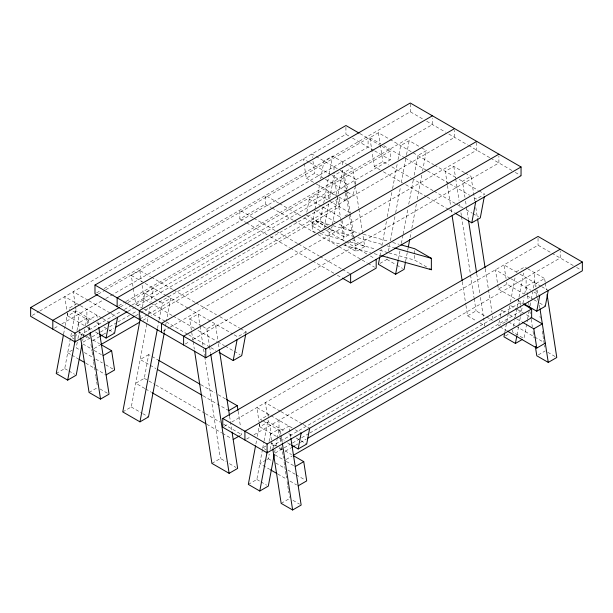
<?xml version="1.0" encoding="UTF-8"?>
<svg xmlns="http://www.w3.org/2000/svg" width="613" height="613" viewBox="0 0 613 613"><rect width="100%" height="100%" fill="white"/><g stroke="black" fill="none" stroke-linecap="round" stroke-linejoin="round"><path stroke-width="0.46" stroke-dasharray="3.06 2.3" d="M63.622 333.985L65.032 326.461M65.208 325.518L67.499 313.289M56.212 373.501L64.733 368.582L71.437 332.828M72.142 329.066L76.02 308.37M75.92 336.2L76.265 334.33M76.97 330.591L78.372 323.112L78.372 314.346M77.269 342.238L76.227 347.824L79.491 349.709M77.966 338.514L79.192 331.993L85.682 335.74M82.686 340.621L83.039 338.751M83.215 337.824L84.786 329.411M85.491 325.672L86.893 318.193L86.893 309.427M140.293 318.423L141.174 313.749M142.4 307.197L145.028 293.175L153.549 288.256L150.921 302.278M122.761 411.921L131.282 407.001L148.469 315.373M148.637 314.438L150.039 306.96M144.821 388.496L135.741 383.255L144.262 378.336L148.714 354.582L157.817 359.839M157.503 328.353L158.905 320.875M159.081 319.94L162.23 303.106L170.751 298.186L166.544 320.63M164.445 331.848L165.318 327.173M165.495 326.239L166.368 321.564M245.821 333.717L246.165 331.886L240.396 328.553M255.905 443.958L256.609 440.195M257.314 436.433L259.613 424.204M306.814 212.205L309.259 199.164L317.779 194.244L327.511 199.869M248.319 484.408L256.839 479.489L262.487 449.383M262.663 448.448L263.897 441.858M264.073 440.916L267.958 420.219M268.663 416.457L269.015 414.58L260.494 419.499L262.793 420.825M269.076 441.506L270.479 434.027L270.479 425.261M320.032 230.641L311.841 225.913L314.492 211.799M314.982 209.148L319.955 182.636M320.66 178.873L324.016 160.997L332.537 156.077L347.9 164.951M266.785 459.635L268.333 458.739L269.207 454.08M270.08 449.429L271.298 442.908L278.601 447.122M274.616 452.471L275.145 449.666M275.842 445.927L277.076 439.391M277.245 438.456L278.999 429.108L278.999 420.342M311.841 225.913L320.361 220.994L323.541 204.06M323.718 203.118L329.005 174.897M329.181 173.954L332.537 156.077M324.185 227.86L328.92 202.627M329.618 198.888L334.001 175.533L342.521 170.613L345.847 192.16M332.185 225.745L331.832 227.615L323.312 232.534L320.852 231.116M332.361 224.81L337.441 197.708M338.138 193.969L342.521 170.613M338.951 197.011L344.667 200.305L346.069 192.857M346.766 189.133L347.64 184.475L332.047 175.471M344.667 200.305L353.188 195.386L354.59 187.938M355.287 184.214L356.161 179.555L340.146 170.314M379.968 255.92L381.202 249.376M381.899 245.637L386.634 220.389M387.332 216.65L391.891 192.336M392.596 188.597L397.324 163.357M398.029 159.618L400.657 145.588L409.178 140.668L420.648 147.289M379.945 263.437L386.918 259.414L387.439 256.609M388.489 251.001L389.722 244.457M390.42 240.717L394.979 216.404M395.684 212.665L400.412 187.417M401.293 182.743L406.373 155.633M406.549 154.698L409.178 140.668M398.404 259.307L400.335 249.024M401.385 243.415L402.963 234.994M403.139 234.059L407.867 208.818M408.748 204.144L413.476 178.896M414.181 175.157L417.859 155.526L426.38 150.606L421.468 147.764M405.699 260.931L408.151 247.844M410.082 237.56L411.131 231.944M411.836 228.205L416.564 202.964M417.269 199.225L421.828 174.912M422.526 171.173L426.38 150.606M499.449 320.323L498.4 325.909L506.92 320.99M500.147 316.599L501.365 310.078M504.836 332.123L506.599 322.714M506.775 321.771L508.139 314.469M508.315 313.542L509.771 305.78M510.476 302.017L515.242 276.616M512.82 330.024L512.468 331.901L523.939 338.529L527.448 319.833M513.533 326.262L514.591 320.614M515.295 316.852L516.882 308.385M517.058 307.442L518.82 298.033M518.996 297.098L523.763 271.697M516.997 335.035L518.575 326.622M518.751 325.687L520.33 317.281M520.498 316.346L522.253 306.998M522.958 303.266L524.008 297.657M524.705 293.918L526.107 286.44L526.107 277.674M527.624 318.906L529.019 311.427M530.076 305.818L531.126 300.209M531.302 299.274L532.705 291.803M533.402 288.064L534.628 281.52L534.628 272.754M32.305 315.358L38.925 311.534M39.753 311.059L345.924 134.293L349.211 136.186M76.909 303.665L68.388 308.584L69.92 309.473M96.639 292.845L100.777 290.455M104.087 288.547L410.266 111.781L423.391 119.359M98.318 294.056L104.938 290.24M105.765 289.757L368.084 138.308L368.084 147.082L113.213 294.232M143.174 308.584L135.741 304.293L131.282 275.406L139.802 270.486L150.522 276.67M380.106 169.885L374.328 166.544L369.869 137.657L378.397 132.737L389.109 138.921M67.277 313.143L67.706 315.894L76.227 310.975L93.368 320.875M304.025 163.479L306.293 178.153L314.814 173.234L324.606 178.889M253.069 217.807L239.844 210.167L239.844 218.941L265.406 204.183L271.191 207.523M54.465 328.154L58.603 325.764M61.913 323.856L104.938 299.006M105.765 298.531L112.386 294.707M72.993 311.243L88.356 320.116L96.877 315.197L97.314 318.017M355.119 184.528L352.506 167.61L343.985 172.529L346.598 189.448M118.799 305.642L125.42 301.818M126.247 301.335L432.418 124.569L432.418 118.432M120.477 306.852L127.098 303.029M127.925 302.554L390.243 151.105L390.243 159.878L135.373 307.029M73.767 335.127L70.671 336.912L73.912 338.782M81.353 336.062L81.353 334.307L121.152 311.327M124.47 309.412L131.105 305.581M131.933 305.105L328.461 191.639L335.579 195.754M135.741 304.293L144.262 299.374L150.039 302.707M374.328 166.544L382.849 161.625L388.627 164.966M127.925 311.327L134.546 307.504M83.008 342.123L91.306 337.334M92.134 336.859L99.597 332.545M100.425 332.07L106.225 328.714M109.543 326.806L117.006 322.492M117.842 322.017L129.45 315.312M132.76 313.396L136.914 311.006M72.349 350.061L67.706 352.743L70.97 354.628M92.433 340.705L99.068 336.874M103.214 334.476L105.697 333.043M109.014 331.127L113.987 328.254M135.55 315.81L139.695 313.412M140.523 312.936L339.541 198.037L339.541 206.811L151.304 315.488M140.132 318.906L147.572 314.607M148.4 314.132L454.578 137.366L454.578 130.347M94.088 348.521L99.896 345.165M143.013 320.27L147.986 317.396M329.35 224.687L315.58 220.81L312.492 222.596L312.492 231.369L316.178 232.404M344.797 216.105L349.448 213.424M354.23 236.61L332.192 230.404L329.112 232.189L329.112 240.963L340.161 244.074M163.112 331.227L168.904 327.878M169.732 327.403L476.738 150.154L476.738 141.381M193.003 340.652L189.655 318.936L198.175 314.017L199.922 325.35M464.455 172.582L453.804 166.437L445.283 171.356L447.321 184.574M327.518 227.254L344.667 237.154L353.188 232.235L336.039 222.335M148.714 354.582L140.193 359.502L149.296 364.758M89.061 392.458L97.582 387.539M202.757 326.507L206.857 328.875L215.378 323.955L217.853 340M474.791 200.911L471.006 176.368L462.486 181.287L464.96 197.34M185.272 344.016L189.409 341.625M192.72 339.717L498.89 162.951L498.89 155.932M364.681 246.579L353.211 239.951L344.69 244.878L356.161 251.499L364.681 246.579L362.505 232.473M246.165 331.886L237.645 336.805L233.522 334.43M224.412 426.273L228.549 423.882M231.86 421.974L538.038 245.208L551.164 252.786M516.123 271.911L524.644 266.992L526.95 268.318M240.158 435.491L241.714 434.594L241.139 430.87M259.383 424.058L259.812 426.809L268.333 421.89L284.662 431.322M497.695 284.478L498.4 289.06L506.92 284.141L524.069 294.041M246.572 439.069L250.709 436.678M254.02 434.763L560.19 257.996L560.19 250.978M211.914 463.39L220.435 458.47L226.174 461.781M465.949 305.42L467.543 315.802L476.071 310.883L485.902 316.561M263.567 421.269L280.463 431.031L288.984 426.112L290.723 437.391M545.195 282.279L544.612 278.524L536.091 283.444L536.528 286.263M265.881 446.034L262.778 447.827L266.027 449.697M273.459 447.85L273.459 445.222L520.567 302.554L522.153 303.466M275.122 453.038L283.413 448.249M284.24 447.766L291.704 443.46M292.531 442.984L300.822 438.195M301.657 437.713L309.121 433.406M309.948 432.924L520.567 311.327L520.567 306.063M266.011 460.079L259.812 463.658L269.613 469.313M285.367 451.137L291.175 447.789M295.32 445.39L299.466 443M300.293 442.517L306.102 439.169M286.194 459.428L292.003 456.08M505.503 335.932L508.598 334.139M281.168 503.373L289.688 498.453L289.397 496.576M538.344 354.896L545.317 350.866M333.02 225.722L359.647 233.216M363.325 234.25L389.033 241.484M392.703 242.518L399.132 244.326M357.908 237.645L383.615 244.878M387.286 245.913L393.715 247.721M319.863 233.446L345.655 240.702M350.261 241.997L375.133 249.001M379.738 250.296L388.029 252.625M388.949 252.885L414.74 260.15L427.407 267.46M343.847 245.108L370.559 252.633M374.244 253.667L380.696 255.483M426.679 121.251L445.551 132.155M448.831 134.048L467.711 144.944M468.531 145.419L489.864 157.74M490.684 158.208L512.024 170.529M515.303 172.422L521.05 175.739M465.275 173.058L471.006 176.368M389.937 139.396L433.636 164.629M434.456 165.104L455.934 177.502M459.191 179.387L478.155 190.329M478.983 190.812L484.753 194.137L476.232 199.056L472.93 197.156M369.869 137.657L380.589 143.84M383.891 145.748L404.503 157.648M405.323 158.123L426.763 170.498M427.583 170.973L449.022 183.348M449.85 183.831L469.635 195.248M359.877 133.573L381.217 145.894M382.037 146.369L390.243 151.105M352.49 138.086L373.83 150.4M374.65 150.875L390.243 159.878M551.984 253.261L573.324 265.575M576.603 267.475L580.71 269.843M391.929 166.874L410.925 177.839M411.752 178.314L433.222 190.712M434.05 191.187L455.52 203.585M456.348 204.06L462.953 207.876M466.255 209.784L472.041 213.125M472.868 213.6L478.646 216.933M383.409 171.793L402.404 182.758M405.706 184.666L426.357 196.581M427.184 197.064L448.655 209.454M449.482 209.937L454.432 212.795M348.667 165.395L352.506 167.61M527.716 268.762L544.612 278.524M337.28 168.659L311.841 153.97L312.408 157.641M517.081 272.463L503.947 264.885L506.07 278.639M519.962 274.126L540.881 286.202M541.7 286.677L548.267 290.47M309.067 162.207L303.32 158.89L303.887 162.56M309.887 162.683L331.227 174.996M510.2 278.333L495.427 269.804L497.549 283.558M511.02 278.808L530.72 290.179M534 292.072L538.927 294.914M325.426 179.356L346.659 191.616M347.471 192.091L353.188 195.386M527.333 295.926L533.049 299.228M533.869 299.703L538.766 302.531M539.578 302.998L545.294 306.301M306.293 178.153L315.274 183.333M316.086 183.808L338.138 196.535M498.4 289.06L517.18 299.903M517.993 300.378L522.897 303.205M350.222 212.979L328.461 200.413L328.461 191.639M510.698 305.626L516.376 308.906M517.188 309.373L530.161 316.867M309.259 199.164L341.702 217.899M502.177 310.546L506.231 312.891M509.48 314.76L515.962 318.507M516.774 318.975L521.64 321.787M314.814 210.075L335.227 221.868M508.552 321.932L515.081 325.702M515.901 326.177L533.869 336.545M534.682 337.02L543.662 342.207M320.361 220.994L327.74 225.247M386.918 259.414L395.929 264.617M396.749 265.092L402.48 268.402M486.714 317.036L492.454 320.346M547.777 352.283L555.148 356.544M306.293 214.994L326.706 226.787M500.032 326.852L506.56 330.622M315.58 220.81L325.863 226.749M329.028 228.58L332.192 230.404M278.631 203.049L265.406 195.409L265.406 204.183M279.459 203.524L300.96 215.937M304.263 217.845L344.774 241.238M345.602 241.714L367.103 254.119M370.405 256.035L374.543 258.418M467.543 315.802L476.562 321.005M479.833 322.898L484.753 325.741L483.588 318.185M272.019 207.999L293.512 220.412M294.34 220.887L315.013 232.825M318.032 234.564L338.161 246.188M338.989 246.664L367.103 262.893M367.923 263.375L374.543 267.191M253.897 218.282L275.39 230.695M276.218 231.17L297.719 243.583M298.546 244.058L319.212 255.996M320.04 256.472L341.533 268.885M342.361 269.36L349.801 273.659M239.844 218.941L245.629 222.281M246.457 222.764L267.122 234.695M270.433 236.603L289.451 247.583M290.278 248.058L311.772 260.471M312.599 260.946L334.093 273.36M337.403 275.268L341.533 277.658M151.35 277.145L172.782 289.52M173.609 290.003L195.049 302.378M195.869 302.853L216.481 314.753M219.783 316.653L239.568 328.078M131.282 275.406L165.916 295.397M166.659 295.826L188.176 308.247M188.996 308.722L232.695 333.955M145.028 293.175L158.139 300.745M158.959 301.221L162.23 303.106M189.655 318.936L201.945 326.032M150.867 303.19L172.337 315.588M173.165 316.063L194.635 328.461M197.938 330.369L216.933 341.334M217.761 341.809L224.366 345.625M225.193 346.1L233.453 350.866M234.281 351.349L240.058 354.682M143.994 309.059L165.472 321.457M166.292 321.932L187.77 334.33M188.589 334.805L210.067 347.203M210.895 347.686L215.845 350.544M88.027 300.247L73.253 291.719L75.376 305.473M88.847 300.722L110.187 313.036M111.007 313.511L115.926 316.354M280.133 411.162L265.36 402.634L267.483 416.388M280.953 411.63L302.293 423.951M303.113 424.426L308.86 427.744M79.506 305.167L64.733 296.638L67.139 312.232M80.326 305.642L101.666 317.955M102.486 318.431L109.053 322.223M292.133 427.92L256.839 407.553L259.245 423.139M295.412 429.82L301.159 433.138M96.639 322.767L100.724 325.12M103.988 327.005L108.072 329.365M108.884 329.832L114.6 333.135M288.746 433.675L292.83 436.035M296.094 437.92L300.178 440.28M300.991 440.747L306.707 444.05M200.849 384.68L214.918 392.803M218.228 394.718L225.676 399.017M67.706 315.894L86.487 326.744M87.299 327.212L92.203 330.039M95.467 331.924L97.919 333.342M259.812 426.809L278.593 437.651M279.405 438.126L284.309 440.954M287.574 442.839L290.026 444.256M150.124 365.233L155.917 368.582M203.087 395.814L227.906 410.143M86.494 336.208L89.736 338.077M92.977 339.954L99.467 343.701M279.413 447.59L281.842 448.992M285.091 450.869L291.573 454.608M81.353 334.307L83.728 335.679M84.517 336.131L89.268 338.874M273.459 445.222L275.045 446.134M278.999 448.417L282.164 450.241M144.262 378.336L154.997 384.527M155.825 385.01L204.55 413.139M205.37 413.614L220.236 422.196M223.538 424.104L241.714 434.594M82.839 343.939L93.383 350.023M94.187 350.49L103.114 355.64M274.946 454.846L285.489 460.938M286.302 461.405L293.596 465.619M84.387 352.544L92.555 357.256M95.82 359.141L102.356 362.911M105.62 364.796L113.788 369.509M268.333 458.739L272.417 461.099M275.681 462.984L284.662 468.163M287.926 470.056L295.274 474.293M296.094 474.769L305.075 479.956M145.649 388.971L151.426 392.312M206.765 424.257L221.63 432.839M222.45 433.314L231.538 438.563M71.782 355.103L78.318 358.873M85.667 363.118L94.647 368.306M95.467 368.773L105.267 374.428M277.773 474.033L286.754 479.213M290.026 481.098L296.554 484.875M64.733 368.582L68.012 370.467M68.832 370.942L74.564 374.252M100.034 388.964L107.413 393.217M131.282 407.001L141.932 413.147M142.752 413.622L148.492 416.932M229.446 463.673L236.005 467.458M256.839 479.489L260.119 481.381M260.939 481.856L266.67 485.167M292.968 500.346L299.519 504.131M545.34 283.221L546.352 289.803M537.111 290.026L537.831 294.723M539.425 305.067L539.861 307.887M537.088 297.451L534.628 281.52L526.107 286.44L527.41 294.876M537.226 298.393L537.517 300.263M539.976 316.193L540.26 318.07M542.283 331.189L542.865 334.936M543.003 335.87L543.585 339.625M543.731 340.56L544.306 344.307M544.451 345.242L544.742 347.119M527.555 295.811L528.567 302.37M528.705 303.312L528.996 305.182M530.007 311.741L530.299 313.618M531.164 319.243L532.322 326.737M533.042 331.426L534.053 337.985M506.637 282.309L506.92 284.141M475.811 207.523L477.412 217.906M485.266 268.892L488.323 288.715M488.469 289.665L491.963 312.324M492.545 316.101L493.128 319.879M465.543 201.11L466.271 205.83M466.416 206.78L468.309 219.048M476.745 273.812L479.803 293.635M480.385 297.412L483.442 317.243M453.804 166.437L455.551 177.762M455.697 178.705L459.045 200.42M459.627 204.198L460.348 208.918M460.93 212.696L461.367 215.531M461.512 216.473L470.393 274.065M470.539 275.007L474.033 297.665M474.178 298.615L476.071 310.883M447.467 185.517L450.524 205.34M451.099 209.117L451.827 213.837M462.309 281.819L465.803 304.477M378.397 132.737L380.114 143.917M380.259 144.852L382.849 161.625M355.264 185.471L358.735 208.037M358.881 208.972L362.36 231.538M346.743 190.39L350.215 212.956M350.36 213.891L353.839 236.457M353.985 237.392L356.161 251.499M345.985 193.103L349.456 215.592M349.602 216.527L353.065 239.016M342.123 220.649L344.667 237.154M334.001 175.533L337.035 195.21M337.181 196.145L340.644 218.634M340.79 219.577L344.108 241.124M312.975 161.311L314.814 173.234M280.463 431.031L281.045 434.786M281.191 435.728L282.202 442.31M280.302 437.544L278.999 429.108L270.479 434.027L271.636 441.529M280.447 438.479L281.168 443.168M281.742 446.915L282.325 450.662M282.463 451.597L283.045 455.344M283.191 456.287L283.474 458.156M284.057 461.911L284.631 465.658M284.777 466.593L285.351 470.34M285.497 471.274L286.079 475.029M286.225 475.964L286.509 477.841M287.091 481.588L287.666 485.335M287.811 486.27L288.386 490.017M288.531 490.959L288.823 492.829M271.781 442.463L272.647 448.088M268.05 420.058L268.333 421.89M238.12 411.3L240.564 427.138M218.435 343.778L219.163 348.498M229.599 416.219L231.967 431.583M206.857 328.875L209.477 345.87M209.623 346.812L210.642 353.417M200.068 326.292L202.972 345.173M203.554 348.95L204.573 355.563M204.719 356.505L220.435 458.47M193.149 341.602L194.306 349.149M139.802 270.486L141.526 281.666M142.101 285.397L144.262 299.374M97.896 321.779L98.616 326.476M88.356 320.116L88.793 322.936M89.375 326.698L90.096 331.395M87.759 323.817L86.893 318.193L78.372 323.112L79.529 330.614M88.333 327.564L89.061 332.254M89.199 333.188L89.636 336.001M90.939 344.437L91.95 350.996M92.088 351.931L92.67 355.678M93.245 359.425L93.536 361.302M93.682 362.237L94.256 365.992M94.402 366.926L94.977 370.673M95.559 374.42L95.85 376.298M95.988 377.233L96.57 380.979M96.716 381.922L97.291 385.669M79.667 331.549L80.541 337.173M75.514 306.393L76.227 310.975M538.038 238.189L538.038 245.208M520.567 302.554L520.567 305.182M414.74 250.625L414.74 254.433M414.74 255.383L414.74 260.15M410.266 103.881L410.266 111.781M345.924 127.274L345.924 134.293M342.521 161.847L342.521 166.23M334.001 166.767L334.001 173.778"/><path stroke-width="0.92" d="M63.445 334.928L56.212 373.501L67.683 380.121L76.204 375.202L81.813 345.295M67.683 380.121L75.039 340.874M99.551 334.284L106.08 338.054L109.053 322.223M117.573 317.304L114.6 333.135L106.08 338.054M140.116 319.358L122.761 411.921L139.971 421.851L148.492 416.932L164.269 332.782M139.971 421.851L157.326 329.288M219.148 352.452L233.193 360.559L237.131 339.548M245.652 334.629L241.714 355.64L233.193 360.559M255.552 445.835L248.319 484.408L259.789 491.028L268.31 486.109L274.272 454.34M259.789 491.028L267.153 451.781M291.658 445.199L298.186 448.969L301.159 433.138M309.68 428.219L306.707 444.05L298.186 448.969M379.799 256.855L378.397 264.333L395.6 274.264L404.12 269.345L405.522 261.866M395.6 274.264L398.228 260.241M408.327 246.909L409.729 239.43M455.26 213.27L471.78 222.81L475.719 201.8M484.239 196.88L480.301 217.891L471.78 222.81M504.652 333.058L503.947 336.821L515.418 343.449L522.391 339.418M515.418 343.449L516.82 335.97M523.709 303.68L536.773 311.22L539.746 295.389M548.267 290.47L545.294 306.301L536.773 311.22M127.098 311.802L74.962 341.901L30.65 316.316L30.65 307.542L345.924 125.519L359.057 133.098M94.984 285.03L410.266 103.007L521.05 166.966L521.05 175.739L205.776 357.762L94.984 293.803L94.984 285.03L205.776 348.989L521.05 166.966M97.49 294.539L52.81 320.338L52.81 329.104M432.418 115.796L117.144 297.818L117.144 306.592M30.65 307.542L74.962 333.127L119.65 307.328M454.578 128.592L139.304 310.615L139.304 319.388M99.896 336.391L102.379 334.959M115.65 327.296L134.722 316.285M100.724 344.69L139.695 322.185M103.114 355.64L111.635 350.72L114.6 369.984L106.08 374.903M476.738 141.381L161.457 323.403L161.457 332.177M498.89 154.177L183.616 336.2L183.616 344.973M80.678 338.108L89.061 392.458L100.532 399.086L109.053 394.167L98.762 327.419M342.361 278.133L350.628 282.907L376.19 268.149L376.19 259.376M228.733 410.626L237.254 405.706L237.974 410.365M222.757 418.457L538.038 236.434L582.35 262.019L582.35 270.793L267.076 452.815L222.757 427.23L222.757 418.457L267.076 444.042L582.35 262.019M560.19 249.223L244.916 431.245L244.916 440.019M233.193 439.513L239.384 435.935M194.597 351.042L211.914 463.39L229.124 473.328L237.645 468.409L232.043 432.058M292.003 447.306L294.493 445.873M307.757 438.211L531.647 308.952L531.647 317.718L293.658 455.122M295.221 466.554L303.741 461.635L306.707 480.899L298.186 485.818M522.452 322.254L533.808 328.806L542.329 323.886L530.973 317.335M507.38 331.097L536.773 348.069L545.294 343.15M272.793 449.022L281.168 503.373L292.639 509.993L301.159 505.074L290.869 438.326M535.348 346.414L536.796 355.785L548.267 362.406L556.788 357.486L547.08 294.501M400.971 244.848L414.74 248.725L431.36 258.318L431.36 269.743L381.615 255.744M394.634 247.981L431.36 258.318M523.732 304.377L531.647 308.952M429.774 268.823L431.36 269.743M158.644 360.314L200.022 384.205M226.504 399.492L237.254 405.706M157.572 369.539L202.259 395.339M101.091 344.636L111.635 350.72M293.198 455.551L303.741 461.635M152.254 392.787L205.937 423.782M79.131 359.348L84.847 362.643M270.425 469.788L276.961 473.558M540.007 308.822L548.267 362.406M533.808 328.806L536.773 348.069M529.142 306.125L529.433 307.994M477.558 218.856L485.121 267.95M468.455 219.998L476.6 272.869M452.118 215.73L462.164 280.877M282.348 443.253L292.639 509.993M219.308 349.448L229.492 415.537M210.788 354.368L229.124 473.328M90.241 332.338L100.532 399.086M350.628 274.134L350.628 282.907M267.076 444.042L267.076 452.815M205.776 348.989L205.776 357.762M74.962 333.127L74.962 341.901"/></g></svg>
